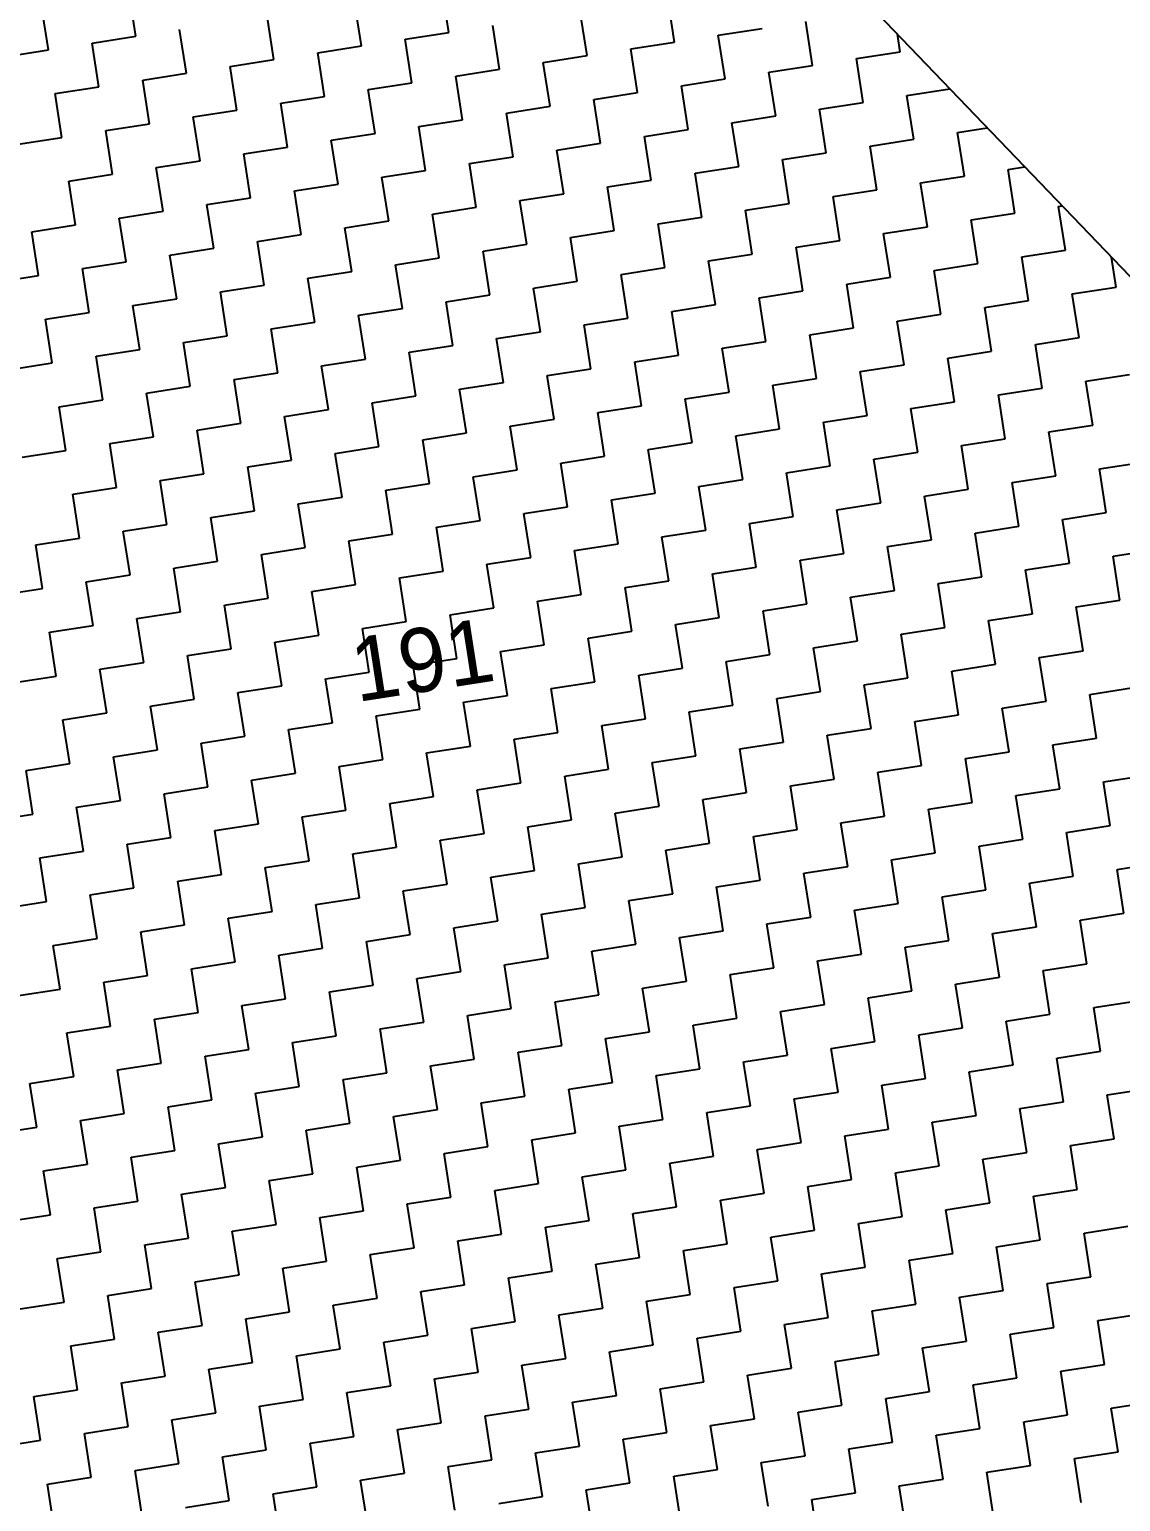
# Model space of a CAD drawing. Header units: metres. Extents: x 288488 to 290462, y 1999122 to 2001536.
# Drawn here: x 290062.7 to 290184.9, y 1999916.9 to 2000081.8 of the extents above; entities that cross this region are included whole.
import ezdxf
from ezdxf.enums import TextEntityAlignment as Align

# ---------------------------------------------------------------- set-up
doc = ezdxf.new("R2010")
doc.units = ezdxf.units.M
doc.header["$MEASUREMENT"] = 0
doc.layers.add('POLY_HATCH', color=12, linetype='Continuous')
doc.layers.add('TEXT_PARCEL', color=7, linetype='Continuous')
doc.styles.add('TEXT_MAP', font='')
doc.styles.get('TEXT_MAP').set_extended_font_data('Kruti Dev 050')

msp = doc.modelspace()

# ---------------------------------------------------------------- linework, layer by layer
at = {"layer": 'POLY_HATCH'}
msp.add_line((290085.95, 2000158.3), (290234.27, 2000003.72), dxfattribs=at)
at = {"layer": 'POLY_HATCH', "linetype": 'Continuous'}
for p, q in [((290074.59, 2000081.01), (290073.83, 2000085.91)), ((290109.66, 2000081.45), (290108.9, 2000086.35)), ((290064.79, 2000079.49), (290064.03, 2000084.39)), ((290099.86, 2000079.93), (290099.1, 2000084.83)), ((290134.93, 2000080.36), (290134.17, 2000085.27)), ((290090.06, 2000078.4), (290089.3, 2000083.3)), ((290125.13, 2000078.84), (290124.36, 2000083.74)), ((290150.39, 2000077.75), (290149.63, 2000082.65)), ((290069.69, 2000080.25), (290074.59, 2000081.01)), ((290080.26, 2000076.87), (290079.49, 2000081.78)), ((290104.76, 2000080.69), (290109.66, 2000081.45)), ((290115.33, 2000077.31), (290114.56, 2000082.21)), ((290139.83, 2000081.13), (290144.73, 2000081.89)), ((290140.59, 2000076.23), (290139.83, 2000081.13)), ((290160.2, 2000079.28), (290159.89, 2000081.24)), ((290059.89, 2000078.72), (290064.79, 2000079.49)), ((290070.45, 2000075.35), (290069.69, 2000080.25)), ((290094.96, 2000079.16), (290099.86, 2000079.93)), ((290095.72, 2000074.26), (290094.96, 2000079.16)), ((290105.52, 2000075.79), (290104.76, 2000080.69)), ((290130.03, 2000079.6), (290134.93, 2000080.36)), ((290130.79, 2000074.7), (290130.03, 2000079.6)), ((290155.3, 2000078.52), (290160.2, 2000079.28)), ((290085.16, 2000077.64), (290090.06, 2000078.4)), ((290085.92, 2000072.74), (290085.16, 2000077.64)), ((290120.23, 2000078.08), (290125.13, 2000078.84)), ((290120.99, 2000073.18), (290120.23, 2000078.08)), ((290145.49, 2000076.99), (290150.39, 2000077.75)), ((290156.06, 2000073.61), (290155.3, 2000078.52)), ((290075.36, 2000076.11), (290080.26, 2000076.87)), ((290076.12, 2000071.21), (290075.36, 2000076.11)), ((290110.42, 2000076.55), (290115.33, 2000077.31)), ((290111.19, 2000071.65), (290110.42, 2000076.55)), ((290135.69, 2000075.46), (290140.59, 2000076.23)), ((290146.26, 2000072.09), (290145.49, 2000076.99)), ((290065.55, 2000074.59), (290070.45, 2000075.35)), ((290066.32, 2000069.69), (290065.55, 2000074.59)), ((290090.82, 2000073.5), (290095.72, 2000074.26)), ((290100.62, 2000075.03), (290105.52, 2000075.79)), ((290101.39, 2000070.12), (290100.62, 2000075.03)), ((290125.89, 2000073.94), (290130.79, 2000074.7)), ((290136.45, 2000070.56), (290135.69, 2000075.46)), ((290160.96, 2000074.38), (290165.76, 2000075.12)), ((290161.72, 2000069.48), (290160.96, 2000074.38)), ((290081.02, 2000071.97), (290085.92, 2000072.74)), ((290091.58, 2000068.6), (290090.82, 2000073.5)), ((290116.09, 2000072.41), (290120.99, 2000073.18)), ((290126.65, 2000069.04), (290125.89, 2000073.94)), ((290151.16, 2000072.85), (290156.06, 2000073.61)), ((290151.92, 2000067.95), (290151.16, 2000072.85)), ((290071.22, 2000070.45), (290076.12, 2000071.21)), ((290081.78, 2000067.07), (290081.02, 2000071.97)), ((290106.29, 2000070.89), (290111.19, 2000071.65)), ((290107.05, 2000065.99), (290106.29, 2000070.89)), ((290116.85, 2000067.51), (290116.09, 2000072.41)), ((290141.36, 2000071.33), (290146.26, 2000072.09)), ((290142.12, 2000066.42), (290141.36, 2000071.33)), ((290061.42, 2000068.92), (290066.32, 2000069.69)), ((290071.98, 2000065.55), (290071.22, 2000070.45)), ((290096.48, 2000069.36), (290101.39, 2000070.12)), ((290097.25, 2000064.46), (290096.48, 2000069.36)), ((290131.55, 2000069.8), (290136.45, 2000070.56)), ((290132.32, 2000064.9), (290131.55, 2000069.8)), ((290156.82, 2000068.71), (290161.72, 2000069.48)), ((290166.62, 2000070.24), (290169.95, 2000070.76)), ((290167.39, 2000065.34), (290166.62, 2000070.24)), ((290086.68, 2000067.84), (290091.58, 2000068.6)), ((290087.45, 2000062.93), (290086.68, 2000067.84)), ((290121.75, 2000068.27), (290126.65, 2000069.04)), ((290122.51, 2000063.37), (290121.75, 2000068.27)), ((290147.02, 2000067.19), (290151.92, 2000067.95)), ((290157.58, 2000063.81), (290156.82, 2000068.71)), ((290076.88, 2000066.31), (290081.78, 2000067.07)), ((290077.64, 2000061.41), (290076.88, 2000066.31)), ((290102.15, 2000065.22), (290107.05, 2000065.99)), ((290111.95, 2000066.75), (290116.85, 2000067.51)), ((290112.71, 2000061.85), (290111.95, 2000066.75)), ((290137.22, 2000065.66), (290142.12, 2000066.42)), ((290147.78, 2000062.29), (290147.02, 2000067.19)), ((290172.29, 2000066.1), (290174.14, 2000066.39)), ((290173.05, 2000061.2), (290172.29, 2000066.1)), ((290067.08, 2000064.78), (290071.98, 2000065.55)), ((290067.84, 2000059.88), (290067.08, 2000064.78)), ((290092.35, 2000063.7), (290097.25, 2000064.46)), ((290102.91, 2000060.32), (290102.15, 2000065.22)), ((290127.42, 2000064.14), (290132.32, 2000064.9)), ((290137.98, 2000060.76), (290137.22, 2000065.66)), ((290162.48, 2000064.58), (290167.39, 2000065.34)), ((290163.25, 2000059.67), (290162.48, 2000064.58)), ((290082.54, 2000062.17), (290087.45, 2000062.93)), ((290093.11, 2000058.8), (290092.35, 2000063.7)), ((290117.61, 2000062.61), (290122.51, 2000063.37)), ((290118.38, 2000057.71), (290117.61, 2000062.61)), ((290128.18, 2000059.24), (290127.42, 2000064.14)), ((290152.68, 2000063.05), (290157.58, 2000063.81)), ((290153.45, 2000058.15), (290152.68, 2000063.05)), ((290072.74, 2000060.65), (290077.64, 2000061.41)), ((290083.31, 2000057.27), (290082.54, 2000062.17)), ((290107.81, 2000061.09), (290112.71, 2000061.85)), ((290108.57, 2000056.18), (290107.81, 2000061.09)), ((290142.88, 2000061.52), (290147.78, 2000062.29)), ((290143.64, 2000056.62), (290142.88, 2000061.52)), ((290168.15, 2000060.44), (290173.05, 2000061.2)), ((290177.95, 2000061.96), (290178.33, 2000062.02)), ((290178.71, 2000057.06), (290177.95, 2000061.96)), ((290062.94, 2000059.12), (290067.84, 2000059.88)), ((290073.51, 2000055.75), (290072.74, 2000060.65)), ((290098.01, 2000059.56), (290102.91, 2000060.32)), ((290098.77, 2000054.66), (290098.01, 2000059.56)), ((290133.08, 2000060), (290137.98, 2000060.76)), ((290133.84, 2000055.1), (290133.08, 2000060)), ((290158.35, 2000058.91), (290163.25, 2000059.67)), ((290168.91, 2000055.54), (290168.15, 2000060.44)), ((290063.7, 2000054.22), (290062.94, 2000059.12)), ((290088.21, 2000058.03), (290093.11, 2000058.8)), ((290088.97, 2000053.13), (290088.21, 2000058.03)), ((290113.48, 2000056.95), (290118.38, 2000057.71)), ((290123.28, 2000058.47), (290128.18, 2000059.24)), ((290124.04, 2000053.57), (290123.28, 2000058.47)), ((290148.54, 2000057.39), (290153.45, 2000058.15)), ((290159.11, 2000054.01), (290158.35, 2000058.91)), ((290078.41, 2000056.51), (290083.31, 2000057.27)), ((290079.17, 2000051.61), (290078.41, 2000056.51)), ((290103.67, 2000055.42), (290108.57, 2000056.18)), ((290114.24, 2000052.05), (290113.48, 2000056.95)), ((290138.74, 2000055.86), (290143.64, 2000056.62)), ((290149.31, 2000052.48), (290148.54, 2000057.39)), ((290173.81, 2000056.3), (290178.71, 2000057.06)), ((290174.58, 2000051.4), (290173.81, 2000056.3)), ((290184.38, 2000052.92), (290183.86, 2000056.26)), ((290068.6, 2000054.98), (290073.51, 2000055.75)), ((290069.37, 2000050.08), (290068.6, 2000054.98)), ((290093.87, 2000053.9), (290098.77, 2000054.66)), ((290104.44, 2000050.52), (290103.67, 2000055.42)), ((290128.94, 2000054.33), (290133.84, 2000055.1)), ((290139.51, 2000050.96), (290138.74, 2000055.86)), ((290164.01, 2000054.77), (290168.91, 2000055.54)), ((290164.77, 2000049.87), (290164.01, 2000054.77)), ((290058.8, 2000053.46), (290063.7, 2000054.22)), ((290084.07, 2000052.37), (290088.97, 2000053.13)), ((290094.63, 2000048.99), (290093.87, 2000053.9)), ((290119.14, 2000052.81), (290124.04, 2000053.57)), ((290119.9, 2000047.91), (290119.14, 2000052.81)), ((290129.7, 2000049.43), (290128.94, 2000054.33)), ((290154.21, 2000053.25), (290159.11, 2000054.01)), ((290154.97, 2000048.35), (290154.21, 2000053.25)), ((290179.48, 2000052.16), (290184.38, 2000052.92)), ((290074.27, 2000050.84), (290079.17, 2000051.61)), ((290084.83, 2000047.47), (290084.07, 2000052.37)), ((290109.34, 2000051.28), (290114.24, 2000052.05)), ((290110.1, 2000046.38), (290109.34, 2000051.28)), ((290144.41, 2000051.72), (290149.31, 2000052.48)), ((290145.17, 2000046.82), (290144.41, 2000051.72)), ((290169.67, 2000050.64), (290174.58, 2000051.4)), ((290180.24, 2000047.26), (290179.48, 2000052.16)), ((290064.47, 2000049.32), (290069.37, 2000050.08)), ((290075.03, 2000045.94), (290074.27, 2000050.84)), ((290099.54, 2000049.76), (290104.44, 2000050.52)), ((290100.3, 2000044.86), (290099.54, 2000049.76)), ((290124.8, 2000048.67), (290129.7, 2000049.43)), ((290134.61, 2000050.2), (290139.51, 2000050.96)), ((290135.37, 2000045.3), (290134.61, 2000050.2)), ((290159.87, 2000049.11), (290164.77, 2000049.87)), ((290170.44, 2000045.73), (290169.67, 2000050.64)), ((290065.23, 2000044.42), (290064.47, 2000049.32)), ((290089.73, 2000048.23), (290094.63, 2000048.99)), ((290090.5, 2000043.33), (290089.73, 2000048.23)), ((290115, 2000047.15), (290119.9, 2000047.91)), ((290125.57, 2000043.77), (290124.8, 2000048.67)), ((290150.07, 2000047.58), (290154.97, 2000048.35)), ((290160.64, 2000044.21), (290159.87, 2000049.11)), ((290079.93, 2000046.71), (290084.83, 2000047.47)), ((290080.69, 2000041.81), (290079.93, 2000046.71)), ((290105.2, 2000045.62), (290110.1, 2000046.38)), ((290115.76, 2000042.24), (290115, 2000047.15)), ((290140.27, 2000046.06), (290145.17, 2000046.82)), ((290150.83, 2000042.68), (290150.07, 2000047.58)), ((290175.34, 2000046.5), (290180.24, 2000047.26)), ((290176.1, 2000041.6), (290175.34, 2000046.5)), ((290070.13, 2000045.18), (290075.03, 2000045.94)), ((290070.89, 2000040.28), (290070.13, 2000045.18)), ((290095.4, 2000044.09), (290100.3, 2000044.86)), ((290105.96, 2000040.72), (290105.2, 2000045.62)), ((290130.47, 2000044.53), (290135.37, 2000045.3)), ((290131.23, 2000039.63), (290130.47, 2000044.53)), ((290141.03, 2000041.16), (290140.27, 2000046.06)), ((290165.54, 2000044.97), (290170.44, 2000045.73)), ((290166.3, 2000040.07), (290165.54, 2000044.97)), ((290060.33, 2000043.66), (290065.23, 2000044.42)), ((290085.6, 2000042.57), (290090.5, 2000043.33)), ((290096.16, 2000039.19), (290095.4, 2000044.09)), ((290120.67, 2000043.01), (290125.57, 2000043.77)), ((290121.43, 2000038.11), (290120.67, 2000043.01)), ((290155.73, 2000043.45), (290160.64, 2000044.21)), ((290156.5, 2000038.54), (290155.73, 2000043.45)), ((290181, 2000042.36), (290185.9, 2000043.12)), ((290075.79, 2000041.04), (290080.69, 2000041.81)), ((290086.36, 2000037.67), (290085.6, 2000042.57)), ((290110.86, 2000041.48), (290115.76, 2000042.24)), ((290111.63, 2000036.58), (290110.86, 2000041.48)), ((290145.93, 2000041.92), (290150.83, 2000042.68)), ((290146.7, 2000037.02), (290145.93, 2000041.92)), ((290171.2, 2000040.83), (290176.1, 2000041.6)), ((290181.76, 2000037.46), (290181, 2000042.36)), ((290065.99, 2000039.52), (290070.89, 2000040.28)), ((290066.76, 2000034.62), (290065.99, 2000039.52)), ((290076.56, 2000036.14), (290075.79, 2000041.04)), ((290101.06, 2000039.96), (290105.96, 2000040.72)), ((290101.82, 2000035.05), (290101.06, 2000039.96)), ((290126.33, 2000038.87), (290131.23, 2000039.63)), ((290136.13, 2000040.39), (290141.03, 2000041.16)), ((290136.89, 2000035.49), (290136.13, 2000040.39)), ((290161.4, 2000039.31), (290166.3, 2000040.07)), ((290171.96, 2000035.93), (290171.2, 2000040.83)), ((290091.26, 2000038.43), (290096.16, 2000039.19)), ((290092.02, 2000033.53), (290091.26, 2000038.43)), ((290116.53, 2000037.34), (290121.43, 2000038.11)), ((290127.09, 2000033.97), (290126.33, 2000038.87)), ((290151.6, 2000037.78), (290156.5, 2000038.54)), ((290162.16, 2000034.41), (290161.4, 2000039.31)), ((290081.46, 2000036.9), (290086.36, 2000037.67)), ((290082.22, 2000032), (290081.46, 2000036.9)), ((290106.73, 2000035.82), (290111.63, 2000036.58)), ((290117.29, 2000032.44), (290116.53, 2000037.34)), ((290141.79, 2000036.26), (290146.7, 2000037.02)), ((290142.56, 2000031.36), (290141.79, 2000036.26)), ((290152.36, 2000032.88), (290151.6, 2000037.78)), ((290176.86, 2000036.7), (290181.76, 2000037.46)), ((290177.63, 2000031.79), (290176.86, 2000036.7)), ((290061.85, 2000033.85), (290066.76, 2000034.62)), ((290071.66, 2000035.38), (290076.56, 2000036.14)), ((290072.42, 2000030.48), (290071.66, 2000035.38)), ((290096.92, 2000034.29), (290101.82, 2000035.05)), ((290107.49, 2000030.92), (290106.73, 2000035.82)), ((290131.99, 2000034.73), (290136.89, 2000035.49)), ((290132.76, 2000029.83), (290131.99, 2000034.73)), ((290167.06, 2000035.17), (290171.96, 2000035.93)), ((290167.82, 2000030.27), (290167.06, 2000035.17)), ((290087.12, 2000032.77), (290092.02, 2000033.53)), ((290097.69, 2000029.39), (290096.92, 2000034.29)), ((290122.19, 2000033.21), (290127.09, 2000033.97)), ((290122.95, 2000028.3), (290122.19, 2000033.21)), ((290157.26, 2000033.64), (290162.16, 2000034.41)), ((290158.02, 2000028.74), (290157.26, 2000033.64)), ((290182.53, 2000032.56), (290187.43, 2000033.32)), ((290077.32, 2000031.24), (290082.22, 2000032)), ((290087.88, 2000027.87), (290087.12, 2000032.77)), ((290112.39, 2000031.68), (290117.29, 2000032.44)), ((290113.15, 2000026.78), (290112.39, 2000031.68)), ((290137.66, 2000030.59), (290142.56, 2000031.36)), ((290147.46, 2000032.12), (290152.36, 2000032.88)), ((290148.22, 2000027.22), (290147.46, 2000032.12)), ((290172.73, 2000031.03), (290177.63, 2000031.79)), ((290183.29, 2000027.66), (290182.53, 2000032.56)), ((290067.52, 2000029.72), (290072.42, 2000030.48)), ((290068.28, 2000024.81), (290067.52, 2000029.72)), ((290078.08, 2000026.34), (290077.32, 2000031.24)), ((290102.59, 2000030.15), (290107.49, 2000030.92)), ((290103.35, 2000025.25), (290102.59, 2000030.15)), ((290127.85, 2000029.07), (290132.76, 2000029.83)), ((290138.42, 2000025.69), (290137.66, 2000030.59)), ((290162.92, 2000029.51), (290167.82, 2000030.27)), ((290173.49, 2000026.13), (290172.73, 2000031.03)), ((290092.79, 2000028.63), (290097.69, 2000029.39)), ((290093.55, 2000023.73), (290092.79, 2000028.63)), ((290118.05, 2000027.54), (290122.95, 2000028.3)), ((290128.62, 2000024.17), (290127.85, 2000029.07)), ((290153.12, 2000027.98), (290158.02, 2000028.74)), ((290153.88, 2000023.08), (290153.12, 2000027.98)), ((290163.69, 2000024.6), (290162.92, 2000029.51)), ((290073.18, 2000025.58), (290078.08, 2000026.34)), ((290082.98, 2000027.1), (290087.88, 2000027.87)), ((290083.75, 2000022.2), (290082.98, 2000027.1)), ((290108.25, 2000026.02), (290113.15, 2000026.78)), ((290118.82, 2000022.64), (290118.05, 2000027.54)), ((290143.32, 2000026.45), (290148.22, 2000027.22)), ((290144.08, 2000021.55), (290143.32, 2000026.45)), ((290178.39, 2000026.89), (290183.29, 2000027.66)), ((290179.15, 2000021.99), (290178.39, 2000026.89)), ((290063.38, 2000024.05), (290068.28, 2000024.81)), ((290073.94, 2000020.68), (290073.18, 2000025.58)), ((290098.45, 2000024.49), (290103.35, 2000025.25)), ((290109.01, 2000021.11), (290108.25, 2000026.02)), ((290133.52, 2000024.93), (290138.42, 2000025.69)), ((290134.28, 2000020.03), (290133.52, 2000024.93)), ((290168.59, 2000025.37), (290173.49, 2000026.13)), ((290169.35, 2000020.47), (290168.59, 2000025.37)), ((290064.14, 2000019.15), (290063.38, 2000024.05)), ((290088.65, 2000022.96), (290093.55, 2000023.73)), ((290099.21, 2000019.59), (290098.45, 2000024.49)), ((290123.72, 2000023.4), (290128.62, 2000024.17)), ((290124.48, 2000018.5), (290123.72, 2000023.4)), ((290148.98, 2000022.32), (290153.88, 2000023.08)), ((290158.79, 2000023.84), (290163.69, 2000024.6)), ((290159.55, 2000018.94), (290158.79, 2000023.84)), ((290184.05, 2000022.76), (290188.95, 2000023.52)), ((290078.85, 2000021.44), (290083.75, 2000022.2)), ((290079.61, 2000016.54), (290078.85, 2000021.44)), ((290089.41, 2000018.06), (290088.65, 2000022.96)), ((290113.91, 2000021.88), (290118.82, 2000022.64)), ((290114.68, 2000016.98), (290113.91, 2000021.88)), ((290139.18, 2000020.79), (290144.08, 2000021.55)), ((290149.75, 2000017.42), (290148.98, 2000022.32)), ((290174.25, 2000021.23), (290179.15, 2000021.99)), ((290184.82, 2000017.85), (290184.05, 2000022.76)), ((290069.04, 2000019.91), (290073.94, 2000020.68)), ((290069.81, 2000015.01), (290069.04, 2000019.91)), ((290104.11, 2000020.35), (290109.01, 2000021.11)), ((290104.88, 2000015.45), (290104.11, 2000020.35)), ((290129.38, 2000019.27), (290134.28, 2000020.03)), ((290139.94, 2000015.89), (290139.18, 2000020.79)), ((290164.45, 2000019.7), (290169.35, 2000020.47)), ((290175.01, 2000016.33), (290174.25, 2000021.23)), ((290059.24, 2000018.39), (290064.14, 2000019.15)), ((290094.31, 2000018.83), (290099.21, 2000019.59)), ((290095.07, 2000013.93), (290094.31, 2000018.83)), ((290119.58, 2000017.74), (290124.48, 2000018.5)), ((290130.14, 2000014.36), (290129.38, 2000019.27)), ((290154.65, 2000018.18), (290159.55, 2000018.94)), ((290155.41, 2000013.28), (290154.65, 2000018.18)), ((290165.21, 2000014.8), (290164.45, 2000019.7)), ((290074.71, 2000015.78), (290079.61, 2000016.54)), ((290084.51, 2000017.3), (290089.41, 2000018.06)), ((290085.27, 2000012.4), (290084.51, 2000017.3)), ((290109.78, 2000016.21), (290114.68, 2000016.98)), ((290120.34, 2000012.84), (290119.58, 2000017.74)), ((290144.85, 2000016.65), (290149.75, 2000017.42)), ((290145.61, 2000011.75), (290144.85, 2000016.65)), ((290179.91, 2000017.09), (290184.82, 2000017.85)), ((290180.68, 2000012.19), (290179.91, 2000017.09)), ((290064.91, 2000014.25), (290069.81, 2000015.01)), ((290075.47, 2000010.87), (290074.71, 2000015.78)), ((290099.97, 2000014.69), (290104.88, 2000015.45)), ((290110.54, 2000011.31), (290109.78, 2000016.21)), ((290135.04, 2000015.13), (290139.94, 2000015.89)), ((290135.81, 2000010.23), (290135.04, 2000015.13)), ((290160.31, 2000014.04), (290165.21, 2000014.8)), ((290170.11, 2000015.57), (290175.01, 2000016.33)), ((290170.88, 2000010.67), (290170.11, 2000015.57)), ((290065.67, 2000009.35), (290064.91, 2000014.25)), ((290090.17, 2000013.16), (290095.07, 2000013.93)), ((290090.94, 2000008.26), (290090.17, 2000013.16)), ((290100.74, 2000009.79), (290099.97, 2000014.69)), ((290125.24, 2000013.6), (290130.14, 2000014.36)), ((290126, 2000008.7), (290125.24, 2000013.6)), ((290150.51, 2000012.51), (290155.41, 2000013.28)), ((290161.07, 2000009.14), (290160.31, 2000014.04)), ((290080.37, 2000011.64), (290085.27, 2000012.4)), ((290081.13, 2000006.74), (290080.37, 2000011.64)), ((290115.44, 2000012.08), (290120.34, 2000012.84)), ((290116.2, 2000007.18), (290115.44, 2000012.08)), ((290140.71, 2000010.99), (290145.61, 2000011.75)), ((290151.27, 2000007.61), (290150.51, 2000012.51)), ((290175.78, 2000011.43), (290180.68, 2000012.19)), ((290070.57, 2000010.11), (290075.47, 2000010.87)), ((290071.33, 2000005.21), (290070.57, 2000010.11)), ((290105.64, 2000010.55), (290110.54, 2000011.31)), ((290106.4, 2000005.65), (290105.64, 2000010.55)), ((290130.91, 2000009.46), (290135.81, 2000010.23)), ((290141.47, 2000006.09), (290140.71, 2000010.99)), ((290165.97, 2000009.9), (290170.88, 2000010.67)), ((290166.74, 2000005), (290165.97, 2000009.9)), ((290176.54, 2000006.53), (290175.78, 2000011.43)), ((290060.77, 2000008.59), (290065.67, 2000009.35)), ((290086.03, 2000007.5), (290090.94, 2000008.26)), ((290095.84, 2000009.02), (290100.74, 2000009.79)), ((290096.6, 2000004.12), (290095.84, 2000009.02)), ((290121.1, 2000007.94), (290126, 2000008.7)), ((290131.67, 2000004.56), (290130.91, 2000009.46)), ((290156.17, 2000008.38), (290161.07, 2000009.14)), ((290156.94, 2000003.48), (290156.17, 2000008.38)), ((290076.23, 2000005.97), (290081.13, 2000006.74)), ((290086.8, 2000002.6), (290086.03, 2000007.5)), ((290111.3, 2000006.41), (290116.2, 2000007.18)), ((290121.87, 2000003.04), (290121.1, 2000007.94)), ((290146.37, 2000006.85), (290151.27, 2000007.61)), ((290147.13, 2000001.95), (290146.37, 2000006.85)), ((290181.44, 2000007.29), (290186.34, 2000008.05)), ((290182.2, 2000002.39), (290181.44, 2000007.29)), ((290066.43, 2000004.45), (290071.33, 2000005.21)), ((290077, 2000001.07), (290076.23, 2000005.97)), ((290101.5, 2000004.89), (290106.4, 2000005.65)), ((290102.26, 1999999.99), (290101.5, 2000004.89)), ((290112.06, 2000001.51), (290111.3, 2000006.41)), ((290136.57, 2000005.33), (290141.47, 2000006.09)), ((290137.33, 2000000.42), (290136.57, 2000005.33)), ((290161.84, 2000004.24), (290166.74, 2000005)), ((290171.64, 2000005.76), (290176.54, 2000006.53)), ((290172.4, 2000000.86), (290171.64, 2000005.76)), ((290067.19, 1999999.55), (290066.43, 2000004.45)), ((290091.7, 2000003.36), (290096.6, 2000004.12)), ((290092.46, 1999998.46), (290091.7, 2000003.36)), ((290126.77, 2000003.8), (290131.67, 2000004.56)), ((290127.53, 1999998.9), (290126.77, 2000003.8)), ((290152.03, 2000002.71), (290156.94, 2000003.48)), ((290162.6, 1999999.34), (290161.84, 2000004.24)), ((290081.9, 2000001.84), (290086.8, 2000002.6)), ((290082.66, 1999996.93), (290081.9, 2000001.84)), ((290116.97, 2000002.27), (290121.87, 2000003.04)), ((290117.73, 1999997.37), (290116.97, 2000002.27)), ((290142.23, 2000001.19), (290147.13, 2000001.95)), ((290152.8, 1999997.81), (290152.03, 2000002.71)), ((290177.3, 2000001.63), (290182.2, 2000002.39)), ((290178.07, 1999996.73), (290177.3, 2000001.63)), ((290072.09, 2000000.31), (290077, 2000001.07)), ((290072.86, 1999995.41), (290072.09, 2000000.31)), ((290097.36, 1999999.22), (290102.26, 1999999.99)), ((290107.16, 2000000.75), (290112.06, 2000001.51)), ((290107.93, 1999995.85), (290107.16, 2000000.75)), ((290132.43, 1999999.66), (290137.33, 2000000.42)), ((290143, 1999996.29), (290142.23, 2000001.19)), ((290167.5, 2000000.1), (290172.4, 2000000.86)), ((290168.26, 1999995.2), (290167.5, 2000000.1)), ((290062.29, 1999998.78), (290067.19, 1999999.55)), ((290063.06, 1999993.88), (290062.29, 1999998.78)), ((290087.56, 1999997.7), (290092.46, 1999998.46)), ((290098.12, 1999994.32), (290097.36, 1999999.22)), ((290122.63, 1999998.14), (290127.53, 1999998.9)), ((290133.19, 1999994.76), (290132.43, 1999999.66)), ((290157.7, 1999998.57), (290162.6, 1999999.34)), ((290158.46, 1999993.67), (290157.7, 1999998.57)), ((290077.76, 1999996.17), (290082.66, 1999996.93)), ((290088.32, 1999992.8), (290087.56, 1999997.7)), ((290112.83, 1999996.61), (290117.73, 1999997.37)), ((290123.39, 1999993.24), (290122.63, 1999998.14)), ((290147.9, 1999997.05), (290152.8, 1999997.81)), ((290148.66, 1999992.15), (290147.9, 1999997.05)), ((290173.16, 1999995.96), (290178.07, 1999996.73)), ((290182.97, 1999997.49), (290187.87, 1999998.25)), ((290183.73, 1999992.59), (290182.97, 1999997.49)), ((290067.96, 1999994.65), (290072.86, 1999995.41)), ((290078.52, 1999991.27), (290077.76, 1999996.17)), ((290103.03, 1999995.08), (290107.93, 1999995.85)), ((290103.79, 1999990.18), (290103.03, 1999995.08)), ((290113.59, 1999991.71), (290112.83, 1999996.61)), ((290138.1, 1999995.52), (290143, 1999996.29)), ((290138.86, 1999990.62), (290138.1, 1999995.52)), ((290163.36, 1999994.44), (290168.26, 1999995.2)), ((290173.93, 1999991.06), (290173.16, 1999995.96)), ((290058.15, 1999993.12), (290063.06, 1999993.88)), ((290068.72, 1999989.75), (290067.96, 1999994.65)), ((290093.22, 1999993.56), (290098.12, 1999994.32)), ((290093.99, 1999988.66), (290093.22, 1999993.56)), ((290128.29, 1999994), (290133.19, 1999994.76)), ((290129.06, 1999989.1), (290128.29, 1999994)), ((290153.56, 1999992.91), (290158.46, 1999993.67)), ((290164.13, 1999989.54), (290163.36, 1999994.44)), ((290083.42, 1999992.03), (290088.32, 1999992.8)), ((290084.18, 1999987.13), (290083.42, 1999992.03)), ((290108.69, 1999990.95), (290113.59, 1999991.71)), ((290118.49, 1999992.47), (290123.39, 1999993.24)), ((290119.25, 1999987.57), (290118.49, 1999992.47)), ((290143.76, 1999991.39), (290148.66, 1999992.15)), ((290154.32, 1999988.01), (290153.56, 1999992.91)), ((290178.83, 1999991.82), (290183.73, 1999992.59)), ((290179.59, 1999986.92), (290178.83, 1999991.82)), ((290073.62, 1999990.51), (290078.52, 1999991.27)), ((290074.38, 1999985.61), (290073.62, 1999990.51)), ((290098.89, 1999989.42), (290103.79, 1999990.18)), ((290109.45, 1999986.05), (290108.69, 1999990.95)), ((290133.96, 1999989.86), (290138.86, 1999990.62)), ((290144.52, 1999986.48), (290143.76, 1999991.39)), ((290169.03, 1999990.3), (290173.93, 1999991.06)), ((290169.79, 1999985.4), (290169.03, 1999990.3)), ((290063.82, 1999988.98), (290068.72, 1999989.75)), ((290064.58, 1999984.08), (290063.82, 1999988.98)), ((290089.09, 1999987.9), (290093.99, 1999988.66)), ((290099.65, 1999984.52), (290098.89, 1999989.42)), ((290124.16, 1999988.33), (290129.06, 1999989.1)), ((290134.72, 1999984.96), (290133.96, 1999989.86)), ((290159.22, 1999988.77), (290164.13, 1999989.54)), ((290159.99, 1999983.87), (290159.22, 1999988.77)), ((290184.49, 1999987.69), (290189.39, 1999988.45)), ((290079.28, 1999986.37), (290084.18, 1999987.13)), ((290089.85, 1999982.99), (290089.09, 1999987.9)), ((290114.35, 1999986.81), (290119.25, 1999987.57)), ((290115.12, 1999981.91), (290114.35, 1999986.81)), ((290124.92, 1999983.43), (290124.16, 1999988.33)), ((290149.42, 1999987.25), (290154.32, 1999988.01)), ((290150.19, 1999982.35), (290149.42, 1999987.25)), ((290174.69, 1999986.16), (290179.59, 1999986.92)), ((290185.25, 1999982.79), (290184.49, 1999987.69)), ((290069.48, 1999984.84), (290074.38, 1999985.61)), ((290080.05, 1999981.47), (290079.28, 1999986.37)), ((290104.55, 1999985.28), (290109.45, 1999986.05)), ((290105.31, 1999980.38), (290104.55, 1999985.28)), ((290139.62, 1999985.72), (290144.52, 1999986.48)), ((290140.38, 1999980.82), (290139.62, 1999985.72)), ((290164.89, 1999984.63), (290169.79, 1999985.4)), ((290175.45, 1999981.26), (290174.69, 1999986.16)), ((290059.68, 1999983.32), (290064.58, 1999984.08)), ((290070.25, 1999979.94), (290069.48, 1999984.84)), ((290094.75, 1999983.76), (290099.65, 1999984.52)), ((290095.51, 1999978.86), (290094.75, 1999983.76)), ((290129.82, 1999984.2), (290134.72, 1999984.96)), ((290130.58, 1999979.3), (290129.82, 1999984.2)), ((290155.09, 1999983.11), (290159.99, 1999983.87)), ((290165.65, 1999979.73), (290164.89, 1999984.63)), ((290084.95, 1999982.23), (290089.85, 1999982.99)), ((290085.71, 1999977.33), (290084.95, 1999982.23)), ((290110.22, 1999981.14), (290115.12, 1999981.91)), ((290120.02, 1999982.67), (290124.92, 1999983.43)), ((290120.78, 1999977.77), (290120.02, 1999982.67)), ((290145.28, 1999981.58), (290150.19, 1999982.35)), ((290155.85, 1999978.21), (290155.09, 1999983.11)), ((290180.35, 1999982.02), (290185.25, 1999982.79)), ((290181.12, 1999977.12), (290180.35, 1999982.02)), ((290075.15, 1999980.71), (290080.05, 1999981.47)), ((290075.91, 1999975.81), (290075.15, 1999980.71)), ((290100.41, 1999979.62), (290105.31, 1999980.38)), ((290110.98, 1999976.24), (290110.22, 1999981.14)), ((290135.48, 1999980.06), (290140.38, 1999980.82)), ((290146.05, 1999976.68), (290145.28, 1999981.58)), ((290170.55, 1999980.5), (290175.45, 1999981.26)), ((290171.31, 1999975.6), (290170.55, 1999980.5)), ((290065.34, 1999979.18), (290070.25, 1999979.94)), ((290066.11, 1999974.28), (290065.34, 1999979.18)), ((290090.61, 1999978.09), (290095.51, 1999978.86)), ((290101.18, 1999974.72), (290100.41, 1999979.62)), ((290125.68, 1999978.53), (290130.58, 1999979.3)), ((290126.44, 1999973.63), (290125.68, 1999978.53)), ((290136.25, 1999975.16), (290135.48, 1999980.06)), ((290160.75, 1999978.97), (290165.65, 1999979.73)), ((290161.51, 1999974.07), (290160.75, 1999978.97)), ((290080.81, 1999976.57), (290085.71, 1999977.33)), ((290091.37, 1999973.19), (290090.61, 1999978.09)), ((290115.88, 1999977.01), (290120.78, 1999977.77)), ((290116.64, 1999972.11), (290115.88, 1999977.01)), ((290150.95, 1999977.45), (290155.85, 1999978.21)), ((290151.71, 1999972.54), (290150.95, 1999977.45)), ((290176.22, 1999976.36), (290181.12, 1999977.12)), ((290071.01, 1999975.04), (290075.91, 1999975.81)), ((290081.57, 1999971.67), (290080.81, 1999976.57)), ((290106.08, 1999975.48), (290110.98, 1999976.24)), ((290106.84, 1999970.58), (290106.08, 1999975.48)), ((290141.15, 1999975.92), (290146.05, 1999976.68)), ((290141.91, 1999971.02), (290141.15, 1999975.92)), ((290166.41, 1999974.83), (290171.31, 1999975.6)), ((290176.98, 1999971.46), (290176.22, 1999976.36)), ((290061.21, 1999973.52), (290066.11, 1999974.28)), ((290071.77, 1999970.14), (290071.01, 1999975.04)), ((290096.28, 1999973.96), (290101.18, 1999974.72)), ((290097.04, 1999969.05), (290096.28, 1999973.96)), ((290121.54, 1999972.87), (290126.44, 1999973.63)), ((290131.34, 1999974.39), (290136.25, 1999975.16)), ((290132.11, 1999969.49), (290131.34, 1999974.39)), ((290156.61, 1999973.31), (290161.51, 1999974.07)), ((290167.18, 1999969.93), (290166.41, 1999974.83)), ((290086.47, 1999972.43), (290091.37, 1999973.19)), ((290087.24, 1999967.53), (290086.47, 1999972.43)), ((290111.74, 1999971.34), (290116.64, 1999972.11)), ((290122.31, 1999967.97), (290121.54, 1999972.87)), ((290146.81, 1999971.78), (290151.71, 1999972.54)), ((290157.37, 1999968.41), (290156.61, 1999973.31)), ((290181.88, 1999972.22), (290186.78, 1999972.98)), ((290182.64, 1999967.32), (290181.88, 1999972.22)), ((290076.67, 1999970.9), (290081.57, 1999971.67)), ((290077.43, 1999966), (290076.67, 1999970.9)), ((290101.94, 1999969.82), (290106.84, 1999970.58)), ((290112.5, 1999966.44), (290111.74, 1999971.34)), ((290137.01, 1999970.26), (290141.91, 1999971.02)), ((290147.57, 1999966.88), (290146.81, 1999971.78)), ((290172.08, 1999970.69), (290176.98, 1999971.46)), ((290172.84, 1999965.79), (290172.08, 1999970.69)), ((290066.87, 1999969.38), (290071.77, 1999970.14)), ((290067.63, 1999964.48), (290066.87, 1999969.38)), ((290092.14, 1999968.29), (290097.04, 1999969.05)), ((290102.7, 1999964.92), (290101.94, 1999969.82)), ((290127.21, 1999968.73), (290132.11, 1999969.49)), ((290127.97, 1999963.83), (290127.21, 1999968.73)), ((290137.77, 1999965.36), (290137.01, 1999970.26)), ((290162.28, 1999969.17), (290167.18, 1999969.93)), ((290163.04, 1999964.27), (290162.28, 1999969.17)), ((290082.34, 1999966.77), (290087.24, 1999967.53)), ((290092.9, 1999963.39), (290092.14, 1999968.29)), ((290117.4, 1999967.2), (290122.31, 1999967.97)), ((290118.17, 1999962.3), (290117.4, 1999967.2)), ((290152.47, 1999967.64), (290157.37, 1999968.41)), ((290153.24, 1999962.74), (290152.47, 1999967.64)), ((290177.74, 1999966.56), (290182.64, 1999967.32)), ((290072.53, 1999965.24), (290077.43, 1999966)), ((290083.1, 1999961.87), (290082.34, 1999966.77)), ((290107.6, 1999965.68), (290112.5, 1999966.44)), ((290108.37, 1999960.78), (290107.6, 1999965.68)), ((290132.87, 1999964.59), (290137.77, 1999965.36)), ((290142.67, 1999966.12), (290147.57, 1999966.88)), ((290143.43, 1999961.22), (290142.67, 1999966.12)), ((290167.94, 1999965.03), (290172.84, 1999965.79)), ((290178.5, 1999961.66), (290177.74, 1999966.56)), ((290062.73, 1999963.71), (290067.63, 1999964.48)), ((290063.49, 1999958.81), (290062.73, 1999963.71)), ((290073.3, 1999960.34), (290072.53, 1999965.24)), ((290097.8, 1999964.15), (290102.7, 1999964.92)), ((290098.56, 1999959.25), (290097.8, 1999964.15)), ((290123.07, 1999963.07), (290127.97, 1999963.83)), ((290133.63, 1999959.69), (290132.87, 1999964.59)), ((290158.14, 1999963.51), (290163.04, 1999964.27)), ((290168.7, 1999960.13), (290167.94, 1999965.03)), ((290088, 1999962.63), (290092.9, 1999963.39)), ((290088.76, 1999957.73), (290088, 1999962.63)), ((290113.27, 1999961.54), (290118.17, 1999962.3)), ((290123.83, 1999958.17), (290123.07, 1999963.07)), ((290148.34, 1999961.98), (290153.24, 1999962.74)), ((290158.9, 1999958.6), (290158.14, 1999963.51)), ((290183.4, 1999962.42), (290188.31, 1999963.18)), ((290184.17, 1999957.52), (290183.4, 1999962.42)), ((290078.2, 1999961.1), (290083.1, 1999961.87)), ((290078.96, 1999956.2), (290078.2, 1999961.1)), ((290103.46, 1999960.02), (290108.37, 1999960.78)), ((290114.03, 1999956.64), (290113.27, 1999961.54)), ((290138.53, 1999960.45), (290143.43, 1999961.22)), ((290139.3, 1999955.55), (290138.53, 1999960.45)), ((290149.1, 1999957.08), (290148.34, 1999961.98)), ((290173.6, 1999960.89), (290178.5, 1999961.66)), ((290174.37, 1999955.99), (290173.6, 1999960.89)), ((290058.59, 1999958.05), (290063.49, 1999958.81)), ((290068.4, 1999959.58), (290073.3, 1999960.34)), ((290069.16, 1999954.68), (290068.4, 1999959.58)), ((290093.66, 1999958.49), (290098.56, 1999959.25)), ((290104.23, 1999955.11), (290103.46, 1999960.02)), ((290128.73, 1999958.93), (290133.63, 1999959.69)), ((290129.49, 1999954.03), (290128.73, 1999958.93)), ((290163.8, 1999959.37), (290168.7, 1999960.13)), ((290164.56, 1999954.47), (290163.8, 1999959.37)), ((290083.86, 1999956.96), (290088.76, 1999957.73)), ((290094.43, 1999953.59), (290093.66, 1999958.49)), ((290118.93, 1999957.4), (290123.83, 1999958.17)), ((290119.69, 1999952.5), (290118.93, 1999957.4)), ((290144.2, 1999956.32), (290149.1, 1999957.08)), ((290154, 1999957.84), (290158.9, 1999958.6)), ((290154.76, 1999952.94), (290154, 1999957.84)), ((290179.27, 1999956.76), (290184.17, 1999957.52)), ((290074.06, 1999955.44), (290078.96, 1999956.2)), ((290074.82, 1999950.54), (290074.06, 1999955.44)), ((290084.62, 1999952.06), (290083.86, 1999956.96)), ((290109.13, 1999955.88), (290114.03, 1999956.64)), ((290109.89, 1999950.98), (290109.13, 1999955.88)), ((290134.4, 1999954.79), (290139.3, 1999955.55)), ((290144.96, 1999951.42), (290144.2, 1999956.32)), ((290169.46, 1999955.23), (290174.37, 1999955.99)), ((290180.03, 1999951.85), (290179.27, 1999956.76)), ((290064.26, 1999953.91), (290069.16, 1999954.68)), ((290065.02, 1999949.01), (290064.26, 1999953.91)), ((290099.33, 1999954.35), (290104.23, 1999955.11)), ((290100.09, 1999949.45), (290099.33, 1999954.35)), ((290124.59, 1999953.27), (290129.49, 1999954.03)), ((290135.16, 1999949.89), (290134.4, 1999954.79)), ((290159.66, 1999953.7), (290164.56, 1999954.47)), ((290170.23, 1999950.33), (290169.46, 1999955.23)), ((290089.52, 1999952.83), (290094.43, 1999953.59)), ((290090.29, 1999947.93), (290089.52, 1999952.83)), ((290114.79, 1999951.74), (290119.69, 1999952.5)), ((290125.36, 1999948.36), (290124.59, 1999953.27)), ((290149.86, 1999952.18), (290154.76, 1999952.94)), ((290150.62, 1999947.28), (290149.86, 1999952.18)), ((290160.43, 1999948.8), (290159.66, 1999953.7)), ((290069.92, 1999949.78), (290074.82, 1999950.54)), ((290079.72, 1999951.3), (290084.62, 1999952.06)), ((290080.49, 1999946.4), (290079.72, 1999951.3)), ((290104.99, 1999950.21), (290109.89, 1999950.98)), ((290115.55, 1999946.84), (290114.79, 1999951.74)), ((290140.06, 1999950.65), (290144.96, 1999951.42)), ((290140.82, 1999945.75), (290140.06, 1999950.65)), ((290175.13, 1999951.09), (290180.03, 1999951.85)), ((290175.89, 1999946.19), (290175.13, 1999951.09)), ((290060.12, 1999948.25), (290065.02, 1999949.01)), ((290070.68, 1999944.87), (290069.92, 1999949.78)), ((290095.19, 1999948.69), (290100.09, 1999949.45)), ((290105.75, 1999945.31), (290104.99, 1999950.21)), ((290130.26, 1999949.13), (290135.16, 1999949.89)), ((290131.02, 1999944.23), (290130.26, 1999949.13)), ((290165.33, 1999949.57), (290170.23, 1999950.33)), ((290166.09, 1999944.66), (290165.33, 1999949.57)), ((290085.39, 1999947.16), (290090.29, 1999947.93)), ((290095.95, 1999943.79), (290095.19, 1999948.69)), ((290120.46, 1999947.6), (290125.36, 1999948.36)), ((290121.22, 1999942.7), (290120.46, 1999947.6)), ((290145.72, 1999946.51), (290150.62, 1999947.28)), ((290155.52, 1999948.04), (290160.43, 1999948.8)), ((290156.29, 1999943.14), (290155.52, 1999948.04)), ((290180.79, 1999946.95), (290185.69, 1999947.72)), ((290075.58, 1999945.64), (290080.49, 1999946.4)), ((290076.35, 1999940.74), (290075.58, 1999945.64)), ((290086.15, 1999942.26), (290085.39, 1999947.16)), ((290110.65, 1999946.08), (290115.55, 1999946.84)), ((290111.42, 1999941.17), (290110.65, 1999946.08)), ((290135.92, 1999944.99), (290140.82, 1999945.75)), ((290146.49, 1999941.61), (290145.72, 1999946.51)), ((290170.99, 1999945.43), (290175.89, 1999946.19)), ((290181.56, 1999942.05), (290180.79, 1999946.95)), ((290065.78, 1999944.11), (290070.68, 1999944.87)), ((290066.55, 1999939.21), (290065.78, 1999944.11)), ((290100.85, 1999944.55), (290105.75, 1999945.31)), ((290101.61, 1999939.65), (290100.85, 1999944.55)), ((290126.12, 1999943.46), (290131.02, 1999944.23)), ((290136.68, 1999940.09), (290135.92, 1999944.99)), ((290161.19, 1999943.9), (290166.09, 1999944.66)), ((290161.95, 1999939), (290161.19, 1999943.9)), ((290171.75, 1999940.53), (290170.99, 1999945.43)), ((290081.25, 1999941.5), (290086.15, 1999942.26)), ((290091.05, 1999943.02), (290095.95, 1999943.79)), ((290091.81, 1999938.12), (290091.05, 1999943.02)), ((290116.32, 1999941.94), (290121.22, 1999942.7)), ((290126.88, 1999938.56), (290126.12, 1999943.46)), ((290151.39, 1999942.38), (290156.29, 1999943.14)), ((290152.15, 1999937.48), (290151.39, 1999942.38)), ((290071.45, 1999939.97), (290076.35, 1999940.74)), ((290082.01, 1999936.6), (290081.25, 1999941.5)), ((290106.52, 1999940.41), (290111.42, 1999941.17)), ((290117.08, 1999937.04), (290116.32, 1999941.94)), ((290141.59, 1999940.85), (290146.49, 1999941.61)), ((290142.35, 1999935.95), (290141.59, 1999940.85)), ((290176.65, 1999941.29), (290181.56, 1999942.05)), ((290177.42, 1999936.39), (290176.65, 1999941.29)), ((290061.64, 1999938.45), (290066.55, 1999939.21)), ((290072.21, 1999935.07), (290071.45, 1999939.97)), ((290096.71, 1999938.89), (290101.61, 1999939.65)), ((290107.28, 1999935.51), (290106.52, 1999940.41)), ((290131.78, 1999939.33), (290136.68, 1999940.09)), ((290132.55, 1999934.42), (290131.78, 1999939.33)), ((290157.05, 1999938.24), (290161.95, 1999939)), ((290166.85, 1999939.76), (290171.75, 1999940.53)), ((290167.62, 1999934.86), (290166.85, 1999939.76)), ((290086.91, 1999937.36), (290091.81, 1999938.12)), ((290087.67, 1999932.46), (290086.91, 1999937.36)), ((290097.48, 1999933.99), (290096.71, 1999938.89)), ((290121.98, 1999937.8), (290126.88, 1999938.56)), ((290122.74, 1999932.9), (290121.98, 1999937.8)), ((290147.25, 1999936.71), (290152.15, 1999937.48)), ((290157.81, 1999933.34), (290157.05, 1999938.24)), ((290182.32, 1999937.15), (290187.22, 1999937.91)), ((290077.11, 1999935.84), (290082.01, 1999936.6)), ((290077.87, 1999930.93), (290077.11, 1999935.84)), ((290112.18, 1999936.27), (290117.08, 1999937.04)), ((290112.94, 1999931.37), (290112.18, 1999936.27)), ((290137.45, 1999935.19), (290142.35, 1999935.95)), ((290148.01, 1999931.81), (290147.25, 1999936.71)), ((290172.52, 1999935.63), (290177.42, 1999936.39)), ((290183.08, 1999932.25), (290182.32, 1999937.15)), ((290067.31, 1999934.31), (290072.21, 1999935.07)), ((290068.07, 1999929.41), (290067.31, 1999934.31)), ((290092.58, 1999933.22), (290097.48, 1999933.99)), ((290102.38, 1999934.75), (290107.28, 1999935.51)), ((290103.14, 1999929.85), (290102.38, 1999934.75)), ((290127.65, 1999933.66), (290132.55, 1999934.42)), ((290138.21, 1999930.29), (290137.45, 1999935.19)), ((290162.71, 1999934.1), (290167.62, 1999934.86)), ((290163.48, 1999929.2), (290162.71, 1999934.1)), ((290173.28, 1999930.72), (290172.52, 1999935.63)), ((290082.77, 1999931.7), (290087.67, 1999932.46)), ((290093.34, 1999928.32), (290092.58, 1999933.22)), ((290117.84, 1999932.14), (290122.74, 1999932.9)), ((290128.41, 1999928.76), (290127.65, 1999933.66)), ((290152.91, 1999932.57), (290157.81, 1999933.34)), ((290153.68, 1999927.67), (290152.91, 1999932.57)), ((290072.97, 1999930.17), (290077.87, 1999930.93)), ((290083.54, 1999926.8), (290082.77, 1999931.7)), ((290108.04, 1999930.61), (290112.94, 1999931.37)), ((290118.61, 1999927.23), (290117.84, 1999932.14)), ((290143.11, 1999931.05), (290148.01, 1999931.81)), ((290143.87, 1999926.15), (290143.11, 1999931.05)), ((290168.38, 1999929.96), (290173.28, 1999930.72)), ((290178.18, 1999931.49), (290183.08, 1999932.25)), ((290178.94, 1999926.59), (290178.18, 1999931.49)), ((290063.17, 1999928.65), (290068.07, 1999929.41)), ((290073.74, 1999925.27), (290072.97, 1999930.17)), ((290098.24, 1999929.08), (290103.14, 1999929.85)), ((290099, 1999924.18), (290098.24, 1999929.08)), ((290108.8, 1999925.71), (290108.04, 1999930.61)), ((290133.31, 1999929.52), (290138.21, 1999930.29)), ((290134.07, 1999924.62), (290133.31, 1999929.52)), ((290158.58, 1999928.44), (290163.48, 1999929.2)), ((290169.14, 1999925.06), (290168.38, 1999929.96)), ((290063.93, 1999923.74), (290063.17, 1999928.65)), ((290088.44, 1999927.56), (290093.34, 1999928.32)), ((290089.2, 1999922.66), (290088.44, 1999927.56)), ((290123.51, 1999928), (290128.41, 1999928.76)), ((290124.27, 1999923.1), (290123.51, 1999928)), ((290148.77, 1999926.91), (290153.68, 1999927.67)), ((290159.34, 1999923.54), (290158.58, 1999928.44)), ((290183.84, 1999927.35), (290188.74, 1999928.11)), ((290078.64, 1999926.03), (290083.54, 1999926.8)), ((290079.4, 1999921.13), (290078.64, 1999926.03)), ((290113.71, 1999926.47), (290118.61, 1999927.23)), ((290114.47, 1999921.57), (290113.71, 1999926.47)), ((290138.97, 1999925.39), (290143.87, 1999926.15)), ((290149.54, 1999922.01), (290148.77, 1999926.91)), ((290174.04, 1999925.82), (290178.94, 1999926.59)), ((290174.8, 1999920.92), (290174.04, 1999925.82)), ((290184.61, 1999922.45), (290183.84, 1999927.35)), ((290068.83, 1999924.51), (290073.74, 1999925.27)), ((290069.6, 1999919.61), (290068.83, 1999924.51)), ((290094.1, 1999923.42), (290099, 1999924.18)), ((290103.9, 1999924.95), (290108.8, 1999925.71)), ((290104.67, 1999920.05), (290103.9, 1999924.95)), ((290129.17, 1999923.86), (290134.07, 1999924.62)), ((290139.74, 1999920.48), (290138.97, 1999925.39)), ((290164.24, 1999924.3), (290169.14, 1999925.06)), ((290165, 1999919.4), (290164.24, 1999924.3)), ((290059.03, 1999922.98), (290063.93, 1999923.74)), ((290084.3, 1999921.9), (290089.2, 1999922.66)), ((290094.86, 1999918.52), (290094.1, 1999923.42)), ((290119.37, 1999922.33), (290124.27, 1999923.1)), ((290129.93, 1999918.96), (290129.17, 1999923.86)), ((290154.44, 1999922.77), (290159.34, 1999923.54)), ((290155.2, 1999917.87), (290154.44, 1999922.77)), ((290179.71, 1999921.69), (290184.61, 1999922.45)), ((290074.5, 1999920.37), (290079.4, 1999921.13)), ((290085.06, 1999916.99), (290084.3, 1999921.9)), ((290109.57, 1999920.81), (290114.47, 1999921.57)), ((290110.33, 1999915.91), (290109.57, 1999920.81)), ((290120.13, 1999917.43), (290119.37, 1999922.33)), ((290144.64, 1999921.25), (290149.54, 1999922.01)), ((290145.4, 1999916.35), (290144.64, 1999921.25)), ((290169.9, 1999920.16), (290174.8, 1999920.92)), ((290180.47, 1999916.78), (290179.71, 1999921.69)), ((290064.7, 1999918.84), (290069.6, 1999919.61)), ((290075.26, 1999915.47), (290074.5, 1999920.37)), ((290099.77, 1999919.28), (290104.67, 1999920.05)), ((290100.53, 1999914.38), (290099.77, 1999919.28)), ((290134.83, 1999919.72), (290139.74, 1999920.48)), ((290135.6, 1999914.82), (290134.83, 1999919.72)), ((290160.1, 1999918.63), (290165, 1999919.4)), ((290170.67, 1999915.26), (290169.9, 1999920.16)), ((290065.46, 1999913.94), (290064.7, 1999918.84)), ((290089.96, 1999917.76), (290094.86, 1999918.52)), ((290090.73, 1999912.86), (290089.96, 1999917.76)), ((290125.03, 1999918.2), (290129.93, 1999918.96)), ((290125.8, 1999913.29), (290125.03, 1999918.2)), ((290150.3, 1999917.11), (290155.2, 1999917.87)), ((290160.86, 1999913.73), (290160.1, 1999918.63)), ((290080.16, 1999916.23), (290085.06, 1999916.99)), ((290115.23, 1999916.67), (290120.13, 1999917.43)), ((290151.06, 1999912.21), (290150.3, 1999917.11))]:
    msp.add_line(p, q, dxfattribs=at)

# ---------------------------------------------------------------- texts
at = {"layer": 'TEXT_PARCEL', "style": 'TEXT_MAP'}
msp.add_text('191', height=7.142, rotation=8.8469, dxfattribs=at).set_placement((290106.67, 2000011.18), align=Align.MIDDLE)

doc.saveas('drawing.dxf')
